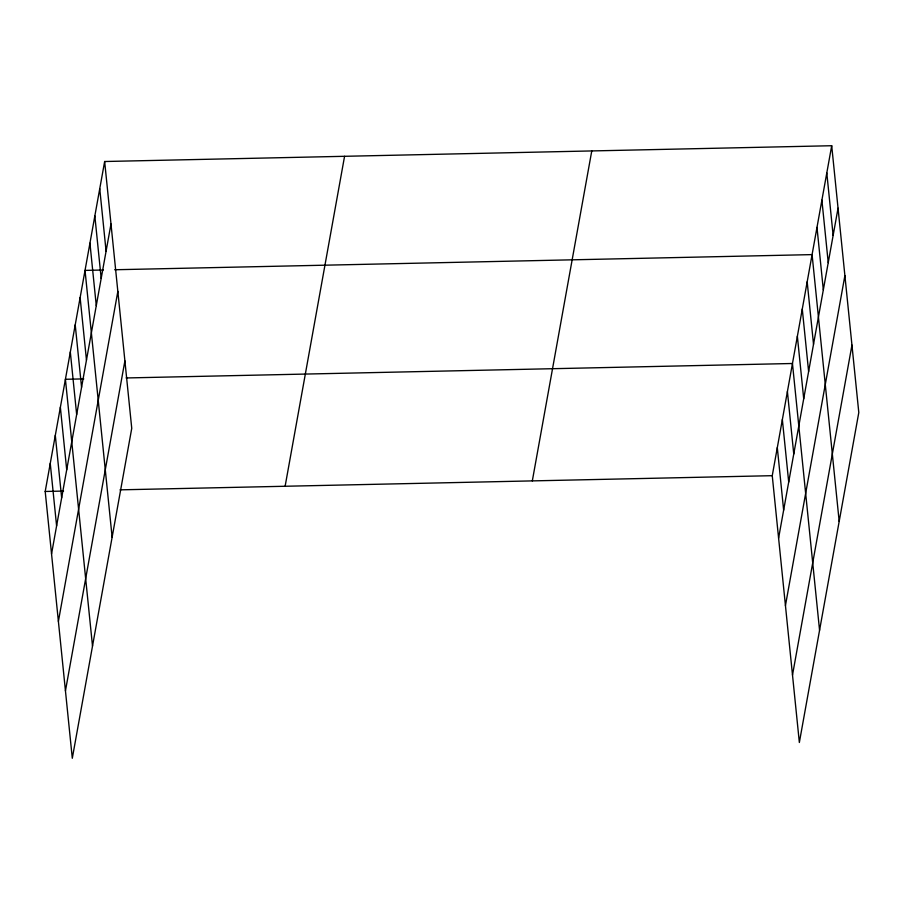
<?xml version="1.0" encoding="UTF-8"?>
<svg xmlns="http://www.w3.org/2000/svg" width="904" height="904" viewBox="0 0 904 904"><rect width="100%" height="100%" fill="white"/><g stroke="black" fill="none" stroke-linecap="round" stroke-linejoin="round"><path stroke-width="1.36" d="M104.649 161.511L131.747 428.315L72.297 758.275L45.2 491.471L104.649 161.511L831.703 145.725L858.8 412.529L799.351 742.489L772.253 475.685L831.703 145.725M51.551 553.937L110.989 223.977M58.398 621.364L117.848 291.416M65.45 690.837L124.899 360.888M285.122 486.262L344.571 156.302M532.32 480.894L591.77 150.934M778.593 538.162L838.042 208.202M785.44 605.59L844.89 275.63M792.503 675.062L851.952 345.102M103.372 270.002L85.032 270.398L112.13 537.202M114.672 269.754L812.086 254.612L839.183 521.416M83.756 378.889L65.416 379.284L92.513 646.089M126.097 377.962L792.458 363.498L819.566 630.303M45.2 491.471L63.551 491.064M120.006 489.844L772.253 475.685M826.798 172.946L833.138 235.424M821.894 200.168L828.233 262.646M816.99 227.39L823.329 289.868M807.182 281.833L813.521 344.311M802.277 309.055L808.617 371.533M797.362 336.277L803.712 398.754M787.407 391.545L793.757 454.023M782.356 419.592L788.706 482.069M777.304 447.638L783.644 510.116M99.745 188.733L106.084 251.199M94.841 215.954L101.18 278.421M89.937 243.176L96.276 305.642M80.128 297.619L86.468 360.086M75.224 324.841L81.563 387.307M70.32 352.063L76.659 414.529M60.365 407.331L66.704 469.797M55.302 435.378L61.653 497.844M50.251 463.424L56.602 525.891"/></g></svg>
